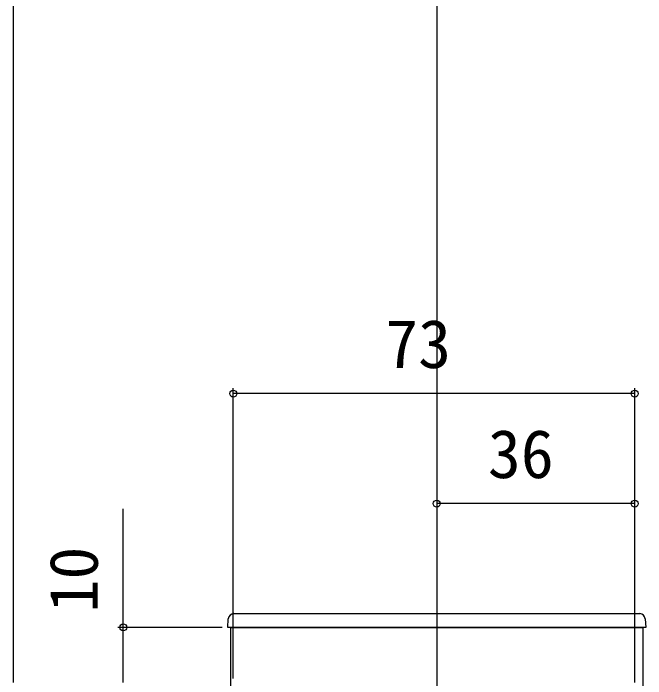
# Model space of a CAD drawing. Units: millimetres, scale not verified. Extents: x -525 to 525, y -785 to 780.
# Drawn here: x -365 to -250, y 275.9 to 396.8 of the extents above; entities that cross this region are included whole.
import ezdxf
from ezdxf.enums import TextEntityAlignment as Align

# ---------------------------------------------------------------- set-up
doc = ezdxf.new("R2010")
doc.units = ezdxf.units.MM
doc.header["$LTSCALE"] = 4
for name, color, linetype in [('0-3_YKK_12', 2, 'Continuous'), ('0-4_YKK_13', 4, 'Continuous'), ('0-5_YKK_D', 6, 'Continuous')]:
    doc.layers.add(name, color=color, linetype=linetype)
doc.styles.add('ＭＳ ゴシック', font='')
doc.styles.get('ＭＳ ゴシック').set_extended_font_data('MS Gothic')

msp = doc.modelspace()

# ---------------------------------------------------------------- linework, layer by layer
at = {"layer": '0-3_YKK_12'}
for p, q in [((-288, 617.203), (-288, 13.203)), ((-325.5, 285.203), (-325.5, 125.203)), ((-325.5, 285.203), (-250.5, 285.203)), ((-250.5, 285.203), (-250.5, 273.703))]:
    msp.add_line(p, q, dxfattribs=at)
at = {"layer": '0-4_YKK_13'}
for p, q in [((-326, 285.203), (-325.905, 286.764)), ((-324.906, 287.703), (-251.094, 287.703)), ((-325.002, 285.203), (-326, 285.203)), ((-250.998, 285.203), (-325.002, 285.203))]:
    msp.add_line(p, q, dxfattribs=at)
msp.add_lwpolyline([(-250.095, 286.764), (-250, 285.203), (-250.998, 285.203)], dxfattribs=at)
for centre, start, end in [((-324.906, 286.703), 90, 176.5), ((-251.094, 286.703), 3.5, 90)]:
    msp.add_arc(centre, 1, start, end, dxfattribs=at)
at = {"layer": '0-5_YKK_D'}
for p, q in [((-365, 460.203), (-365, 275.203)), ((-325, 275.903), (-325, 328.703)), ((-252, 275.203), (-252, 328.703)), ((-252, 327.703), (-325, 327.703)), ((-288, 326.703), (-288, 306.703)), ((-252, 275.203), (-252, 308.703)), ((-252, 307.703), (-288, 307.703)), ((-327, 285.203), (-346, 285.203))]:
    msp.add_line(p, q, dxfattribs=at)
msp.add_lwpolyline([(-345, 275.203), (-345, 285.203), (-345, 306.753)], dxfattribs=at)
for centre in [(-325, 327.703), (-252, 327.703), (-288, 307.703), (-252, 307.703), (-345, 285.203)]:
    msp.add_circle(centre, 0.637, dxfattribs=at)

# ---------------------------------------------------------------- texts
at = {"layer": '0-5_YKK_D', "style": 'ＭＳ ゴシック'}
for s, p in [('73', (-297.364, 329.703)), ('36', (-278.693, 309.703))]:
    msp.add_text(s, height=8.798, dxfattribs=at).set_placement(p, align=Align.BOTTOM_LEFT)
msp.add_text('10', height=8.798, rotation=90, dxfattribs=at).set_placement((-347, 287.912), align=Align.BOTTOM_LEFT)

doc.saveas('drawing.dxf')
